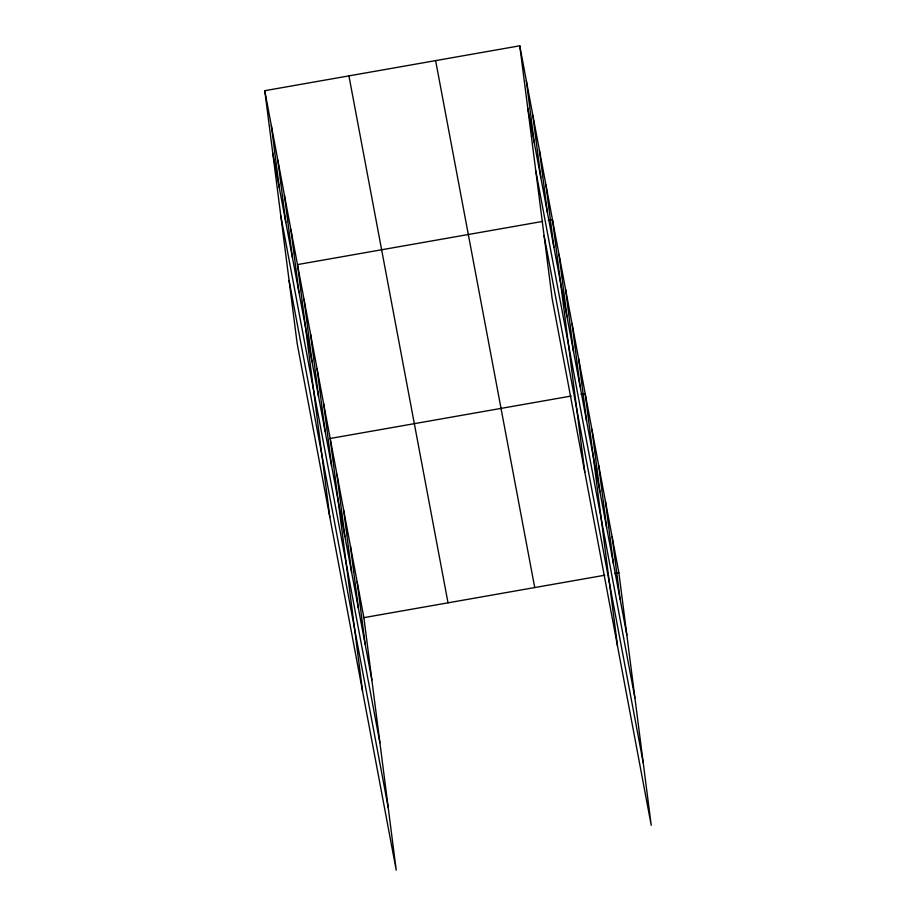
<?xml version="1.0" encoding="UTF-8"?>
<svg xmlns="http://www.w3.org/2000/svg" width="916" height="916" viewBox="0 0 916 916"><rect width="100%" height="100%" fill="white"/><g stroke="black" fill="none" stroke-linecap="round" stroke-linejoin="round"><path stroke-width="1.37" d="M264.77 90.695L363.881 617.636L396.227 870.2L297.127 343.26L264.77 90.695L519.773 45.8L618.873 572.74L651.23 825.305L552.119 298.364L519.773 45.8M542.65 221.42L297.482 264.587L329.829 517.151M548.26 220.435L552.474 219.691L584.832 472.255M571.149 396.055L330.184 438.478L362.541 691.042M580.973 394.327L585.175 393.582L617.533 646.146M363.881 617.636L604.846 575.214M614.67 573.485L618.873 572.74M527.742 108.088L626.853 635.028M535.791 170.88L634.891 697.82M544.081 235.572L643.181 762.513M435.615 60.616L534.726 587.557M348.927 75.879L448.027 602.82M272.75 152.983L371.862 679.924M280.8 215.775L379.9 742.716M289.078 280.468L388.189 807.408M612.128 536.913L620.109 599.201M605.396 501.075L613.377 563.363M598.652 465.248L606.632 527.536M591.919 429.421L599.9 491.697M578.637 358.809L586.618 421.085M572.099 324.024L580.068 386.312M565.55 289.25L573.53 351.538M559.012 254.465L566.993 316.753M545.936 184.917L553.905 247.194M539.387 150.132L547.367 212.42M532.849 115.359L540.829 177.635M526.311 80.574L534.291 142.862M357.137 581.809L365.118 644.085M350.404 545.97L358.374 608.258M343.66 510.143L351.641 572.431M336.916 474.305L344.897 536.593M323.646 403.704L331.626 465.981M317.096 368.919L325.077 431.207M310.558 334.145L318.539 396.422M304.02 299.36L312.001 361.648M290.933 229.813L298.914 292.089M284.395 195.028L292.376 257.316M277.857 160.254L285.838 222.531M271.319 125.469L279.288 187.757"/></g></svg>
